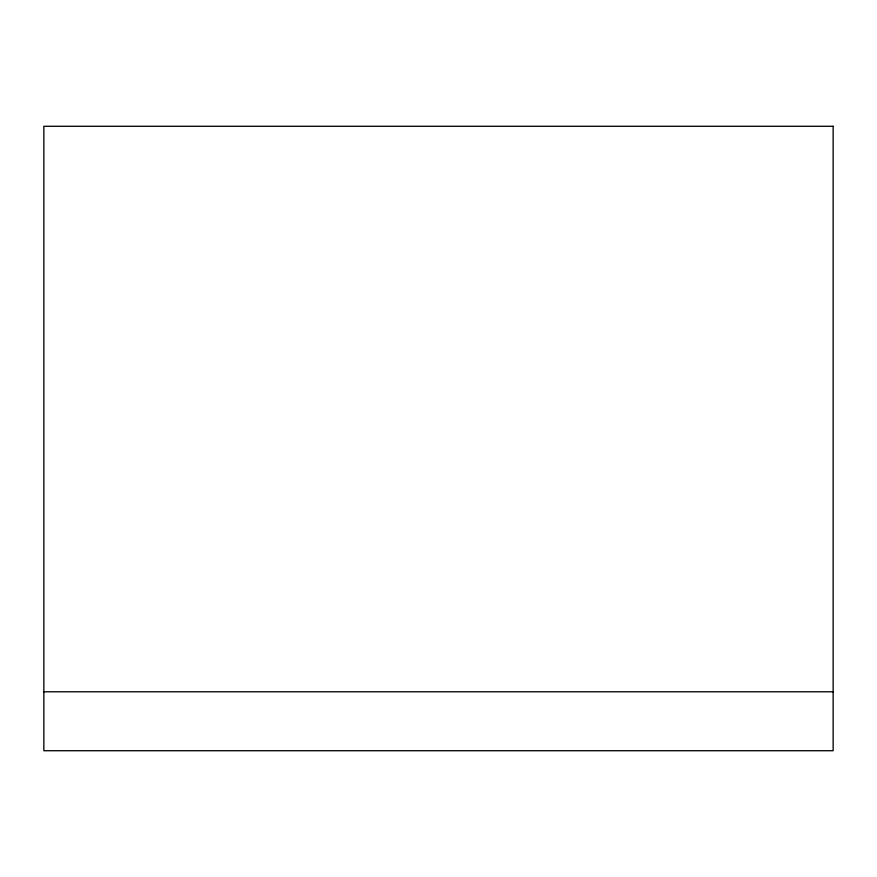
<?xml version="1.0" encoding="UTF-8"?>
<svg xmlns="http://www.w3.org/2000/svg" width="877" height="877" viewBox="0 0 877 877"><rect width="100%" height="100%" fill="white"/><g stroke="black" fill="none" stroke-linecap="round" stroke-linejoin="round"><path stroke-width="1.32" d="M43.85 691.778L833.15 691.778M833.15 126.277L43.85 126.277L43.85 750.723L833.15 750.723L833.15 126.277"/></g></svg>
